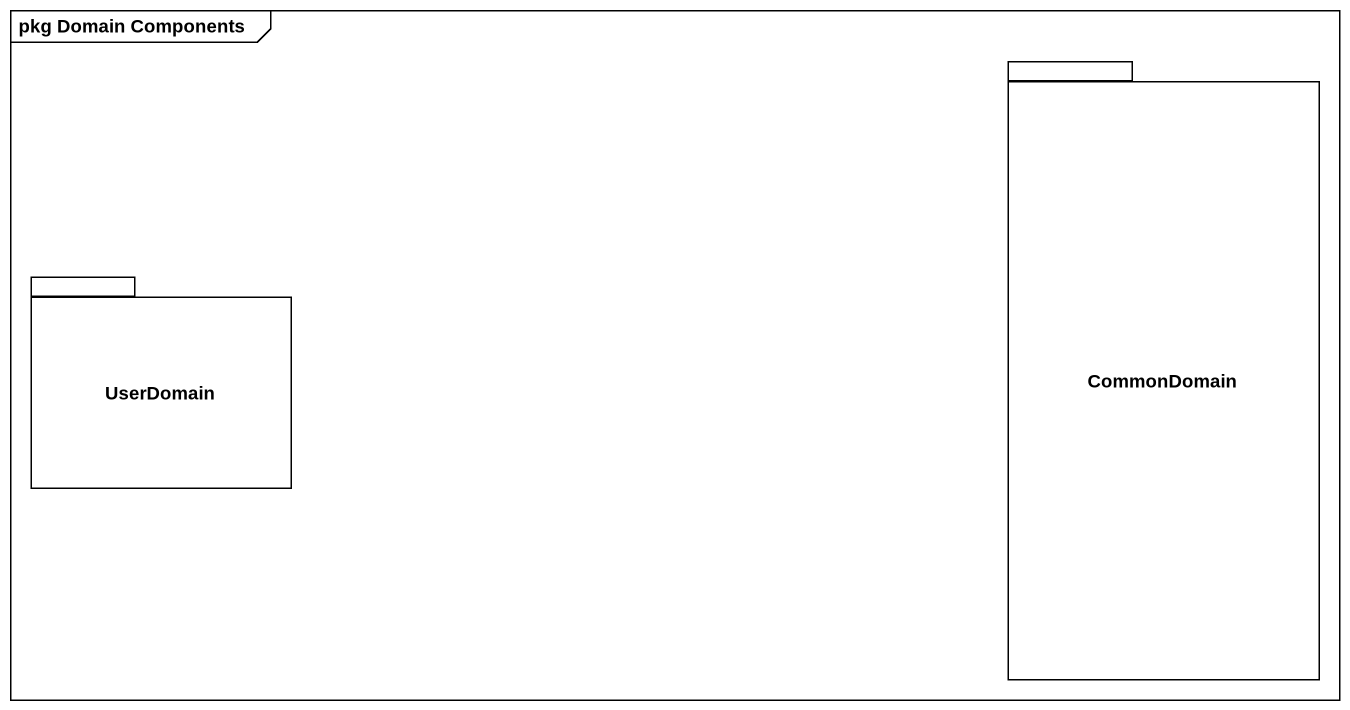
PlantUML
@startuml
mainframe pkg Domain Components
package CommonDomain {
}
package UserDomain {
}
@enduml
